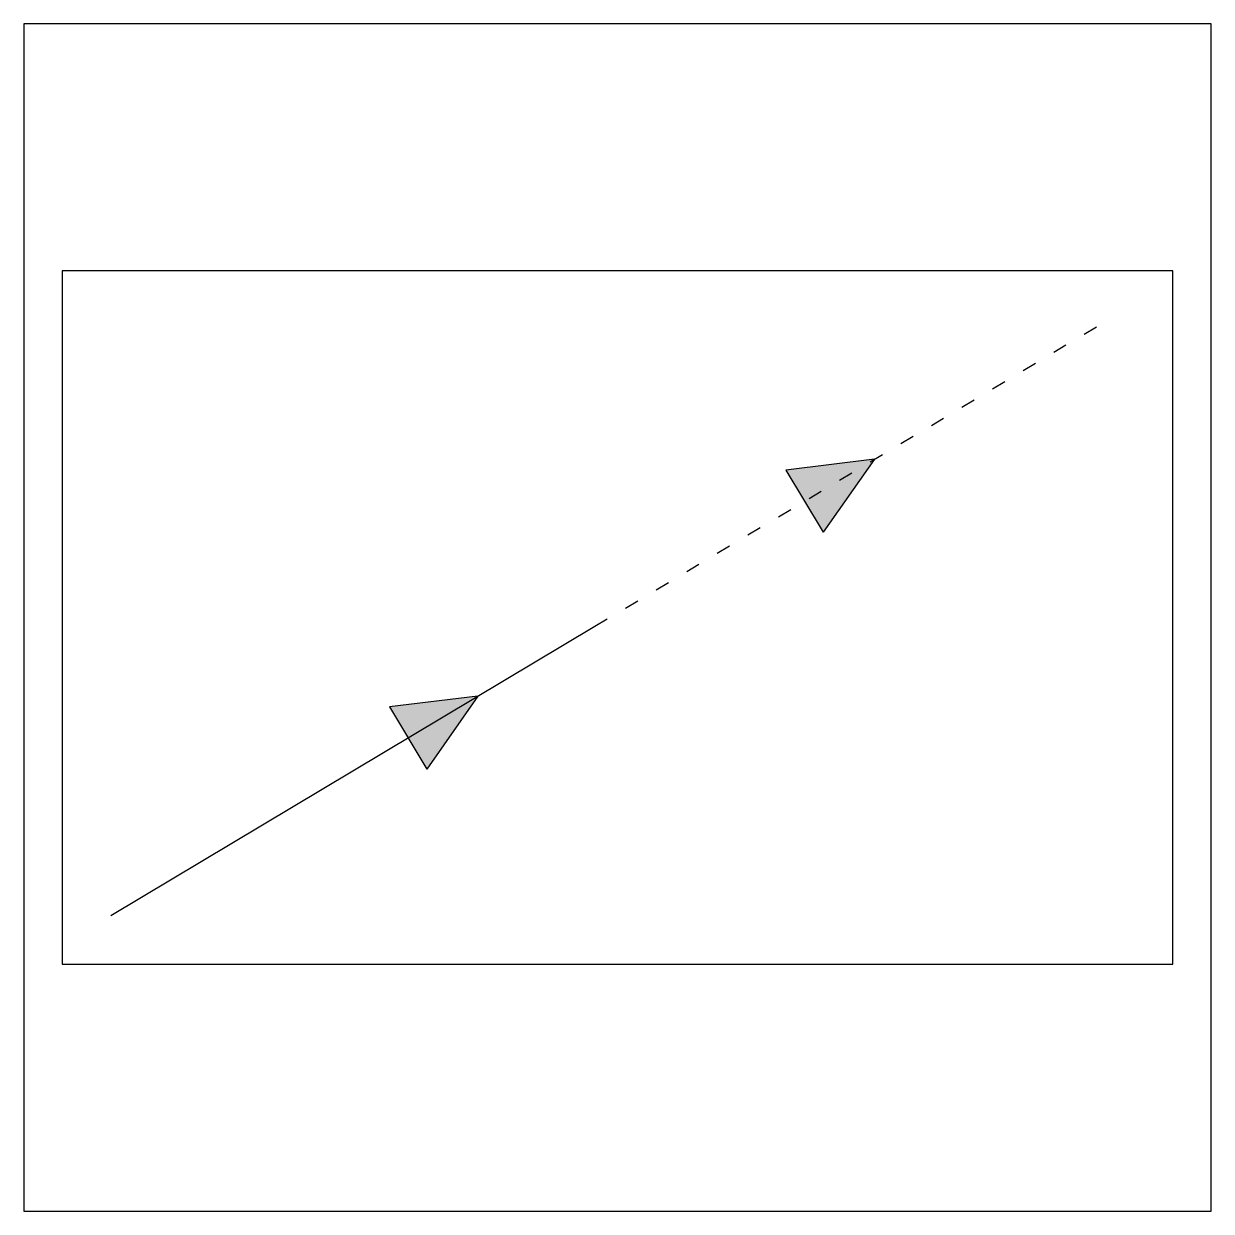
# Model space of a CAD drawing. Header units: millimetres. Extents: x 0 to 1000, y 0 to 1000.
import ezdxf

# ---------------------------------------------------------------- set-up
doc = ezdxf.new("R2010")
doc.units = ezdxf.units.MM
doc.linetypes.add('ACAD_ISO03W100', pattern=[30, 12, -18])
doc.layers.get('0').update_dxf_attribs({"color": 2})
for name, color, linetype in [('1', 1, 'Continuous'), ('2', 7, 'Continuous'), ('3', 7, 'Continuous')]:
    doc.layers.add(name, color=color, linetype=linetype)

msp = doc.modelspace()

# ---------------------------------------------------------------- hatches: boundary and pattern name
at = {"layer": '3'}
h = msp.add_hatch(color=256, dxfattribs=at)
h.paths.add_polyline_path([(641.8, 624.2), (657.5, 598), (716.4, 633.2)])
h.paths.add_polyline_path([(657.5, 598), (673.2, 571.8), (716.4, 633.2)])
h = msp.add_hatch(color=256, dxfattribs=at)
h.paths.add_polyline_path([(308, 424.8), (323.6, 398.6), (382.5, 433.8)])
h.paths.add_polyline_path([(323.6, 398.6), (339.3, 372.4), (382.5, 433.8)])

# ---------------------------------------------------------------- linework, layer by layer
at = {"color": 2}
msp.add_lwpolyline([(0, 0), (1000, 0), (1000, 1000), (0, 1000)], close=True, dxfattribs=at)
at = {"layer": '1', "color": 1}
for p, q in [((967.6, 792), (32.4, 792)), ((32.4, 792), (32.4, 208)), ((967.6, 208), (967.6, 792)), ((32.4, 208), (967.6, 208))]:
    msp.add_line(p, q, dxfattribs=at)
at = {"layer": '2'}
msp.add_line((382.5, 433.8), (339.3, 372.4), dxfattribs=at)
at = {"layer": '3', "linetype": 'ACAD_ISO03W100'}
msp.add_line((481, 492.6), (914.2, 751.3), dxfattribs=at)
at = {"layer": '3'}
for p, q in [((716.4, 633.2), (641.8, 624.2)), ((716.4, 633.2), (673.2, 571.8)), ((641.8, 624.2), (673.2, 571.8)), ((73.2, 249), (481, 492.6)), ((382.5, 433.8), (308, 424.8)), ((308, 424.8), (339.3, 372.4))]:
    msp.add_line(p, q, dxfattribs=at)

doc.saveas('drawing.dxf')
